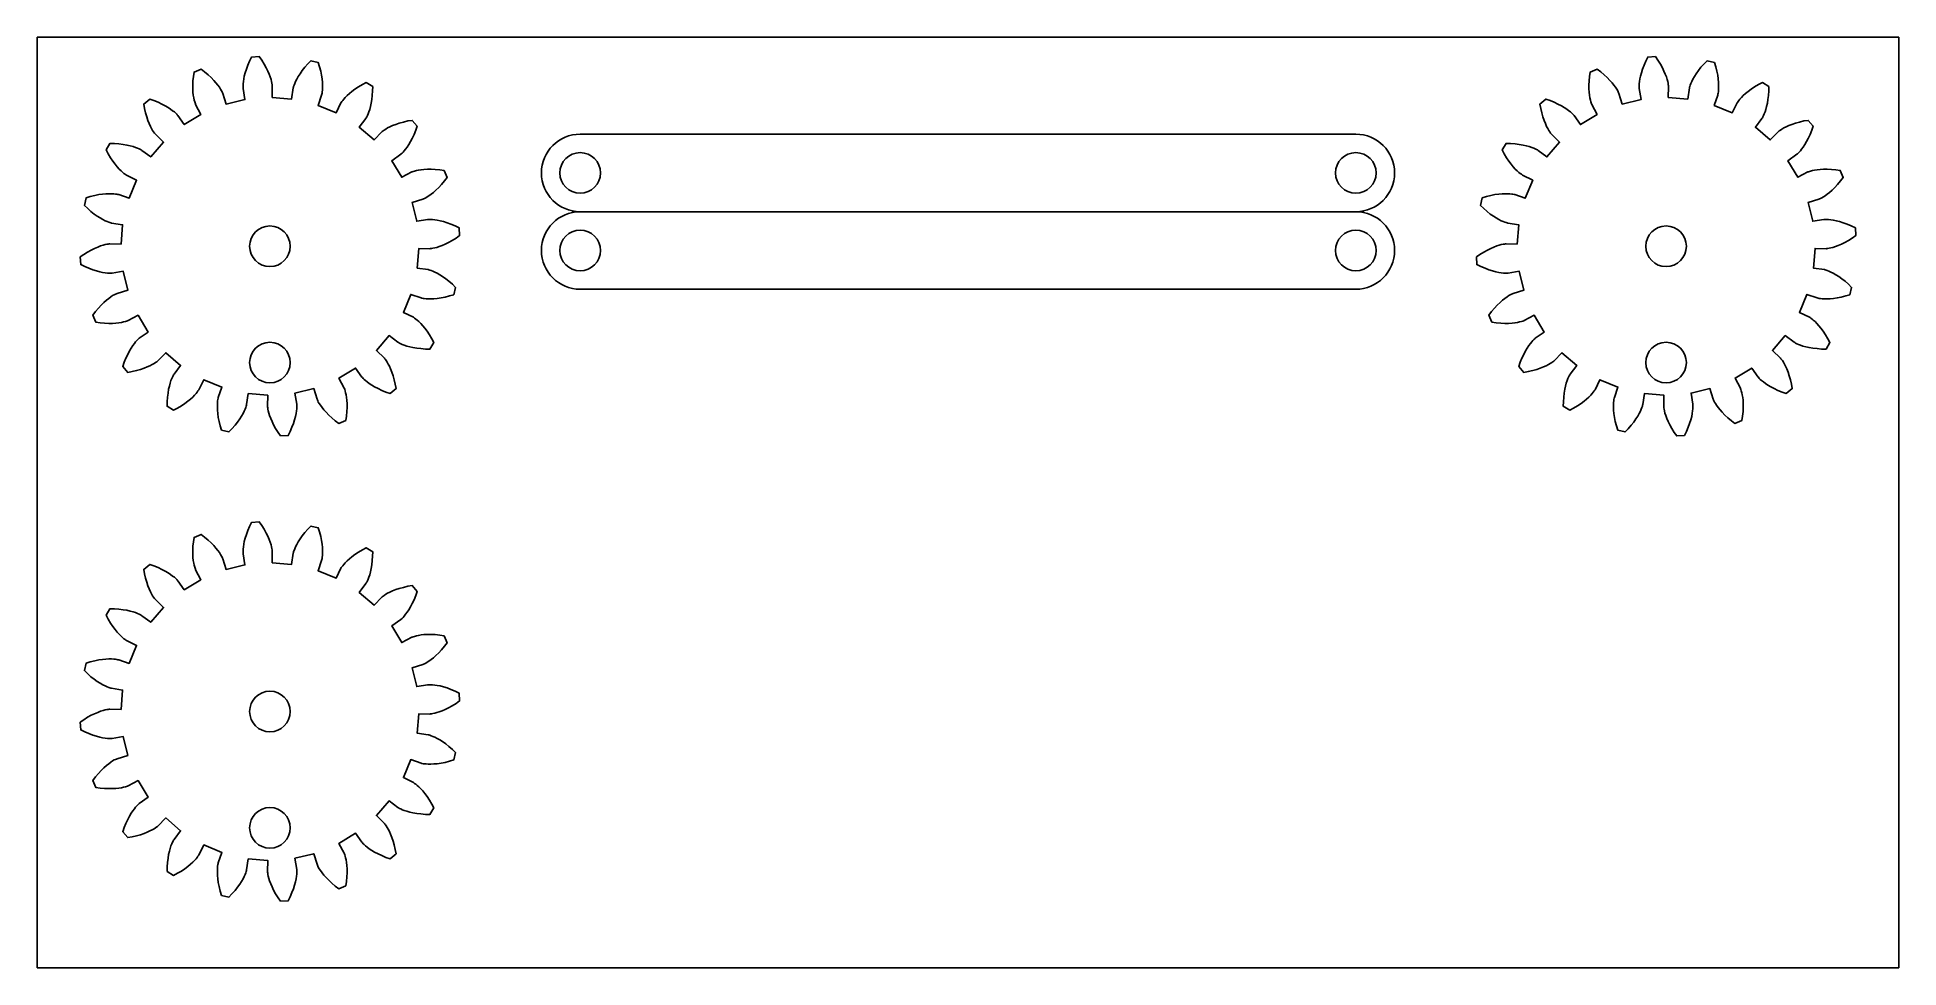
# Model space of a CAD drawing. Header units: inches. Extents: x 0 to 12, y 0 to 6.
import ezdxf

# ---------------------------------------------------------------- set-up
doc = ezdxf.new("R2010")
doc.units = ezdxf.units.IN
doc.header["$MEASUREMENT"] = 0
doc.layers.add('laser$acrylic', color=7, linetype='Continuous', true_color=0x000000)

msp = doc.modelspace()

# ---------------------------------------------------------------- linework, layer by layer
at = {"layer": 'laser$acrylic'}
for p, q in [((8.5, 5.375), (3.5, 5.375)), ((3.5, 4.875), (8.5, 4.875)), ((8.5, 4.875), (3.5, 4.875)), ((3.5, 4.375), (8.5, 4.375))]:
    msp.add_line(p, q, dxfattribs=at)
for points in [[(0, 0), (12, 0), (12, 6), (0, 6)], [(1.514, 5.612), (1.515, 5.683), (1.515, 5.688), (1.514, 5.694), (1.513, 5.703), (1.511, 5.714), (1.507, 5.728), (1.502, 5.744), (1.495, 5.762), (1.486, 5.782), (1.476, 5.803), (1.463, 5.827), (1.447, 5.852), (1.431, 5.875), (1.382, 5.872), (1.369, 5.846), (1.358, 5.819), (1.348, 5.794), (1.341, 5.77), (1.335, 5.749), (1.331, 5.731), (1.329, 5.714), (1.327, 5.7), (1.327, 5.689), (1.327, 5.68), (1.327, 5.673), (1.327, 5.669), (1.339, 5.598), (1.217, 5.569), (1.196, 5.637), (1.194, 5.642), (1.192, 5.647), (1.188, 5.655), (1.182, 5.665), (1.174, 5.677), (1.164, 5.691), (1.152, 5.706), (1.138, 5.722), (1.121, 5.74), (1.101, 5.758), (1.079, 5.777), (1.056, 5.794), (1.011, 5.775), (1.007, 5.747), (1.004, 5.718), (1.003, 5.691), (1.003, 5.667), (1.004, 5.645), (1.006, 5.626), (1.009, 5.609), (1.012, 5.595), (1.015, 5.584), (1.018, 5.576), (1.02, 5.57), (1.021, 5.566), (1.055, 5.502), (0.948, 5.437), (0.907, 5.495), (0.903, 5.499), (0.899, 5.503), (0.893, 5.51), (0.884, 5.518), (0.873, 5.526), (0.86, 5.536), (0.844, 5.547), (0.825, 5.558), (0.803, 5.569), (0.779, 5.581), (0.752, 5.592), (0.725, 5.601), (0.687, 5.569), (0.692, 5.541), (0.699, 5.512), (0.706, 5.486), (0.714, 5.463), (0.722, 5.443), (0.73, 5.425), (0.737, 5.411), (0.744, 5.398), (0.75, 5.389), (0.756, 5.381), (0.76, 5.376), (0.762, 5.374), (0.814, 5.323), (0.732, 5.228), (0.675, 5.27), (0.671, 5.273), (0.665, 5.276), (0.657, 5.28), (0.647, 5.285), (0.634, 5.29), (0.618, 5.295), (0.599, 5.3), (0.578, 5.305), (0.554, 5.309), (0.527, 5.312), (0.498, 5.314), (0.469, 5.315), (0.444, 5.273), (0.457, 5.248), (0.472, 5.223), (0.487, 5.2), (0.502, 5.181), (0.515, 5.164), (0.528, 5.15), (0.54, 5.138), (0.551, 5.128), (0.559, 5.121), (0.567, 5.116), (0.572, 5.112), (0.575, 5.11), (0.64, 5.078), (0.592, 4.962), (0.525, 4.985), (0.52, 4.986), (0.513, 4.988), (0.505, 4.989), (0.493, 4.99), (0.479, 4.991), (0.462, 4.991), (0.443, 4.99), (0.421, 4.988), (0.397, 4.985), (0.371, 4.979), (0.342, 4.972), (0.315, 4.964), (0.304, 4.916), (0.324, 4.897), (0.346, 4.877), (0.367, 4.86), (0.387, 4.846), (0.405, 4.835), (0.422, 4.825), (0.437, 4.817), (0.45, 4.812), (0.461, 4.807), (0.469, 4.805), (0.475, 4.803), (0.479, 4.802), (0.55, 4.791), (0.54, 4.666), (0.469, 4.667), (0.464, 4.667), (0.458, 4.666), (0.449, 4.665), (0.438, 4.663), (0.424, 4.659), (0.408, 4.654), (0.39, 4.647), (0.37, 4.638), (0.348, 4.628), (0.325, 4.615), (0.3, 4.599), (0.277, 4.583), (0.28, 4.534), (0.306, 4.521), (0.333, 4.51), (0.358, 4.5), (0.381, 4.493), (0.403, 4.487), (0.421, 4.483), (0.438, 4.481), (0.452, 4.479), (0.463, 4.479), (0.472, 4.479), (0.479, 4.479), (0.483, 4.479), (0.554, 4.491), (0.583, 4.369), (0.515, 4.348), (0.51, 4.346), (0.504, 4.344), (0.496, 4.34), (0.486, 4.334), (0.475, 4.326), (0.461, 4.316), (0.446, 4.304), (0.43, 4.29), (0.412, 4.273), (0.394, 4.253), (0.375, 4.231), (0.358, 4.208), (0.377, 4.163), (0.405, 4.159), (0.434, 4.156), (0.461, 4.155), (0.485, 4.155), (0.507, 4.156), (0.526, 4.158), (0.543, 4.161), (0.556, 4.164), (0.568, 4.167), (0.576, 4.169), (0.582, 4.172), (0.586, 4.173), (0.65, 4.207), (0.715, 4.099), (0.657, 4.059), (0.653, 4.055), (0.648, 4.051), (0.642, 4.045), (0.634, 4.036), (0.626, 4.025), (0.616, 4.012), (0.605, 3.996), (0.594, 3.977), (0.583, 3.955), (0.571, 3.931), (0.56, 3.904), (0.551, 3.877), (0.583, 3.839), (0.611, 3.844), (0.64, 3.851), (0.666, 3.858), (0.689, 3.866), (0.709, 3.874), (0.726, 3.882), (0.741, 3.889), (0.753, 3.896), (0.763, 3.902), (0.77, 3.908), (0.776, 3.912), (0.778, 3.914), (0.829, 3.966), (0.924, 3.884), (0.882, 3.827), (0.879, 3.823), (0.876, 3.817), (0.872, 3.809), (0.867, 3.799), (0.862, 3.786), (0.857, 3.77), (0.852, 3.751), (0.847, 3.73), (0.843, 3.706), (0.84, 3.679), (0.838, 3.65), (0.837, 3.621), (0.879, 3.596), (0.904, 3.609), (0.929, 3.624), (0.952, 3.639), (0.971, 3.654), (0.988, 3.667), (1.002, 3.68), (1.014, 3.692), (1.024, 3.702), (1.031, 3.711), (1.036, 3.719), (1.04, 3.724), (1.042, 3.727), (1.074, 3.792), (1.19, 3.744), (1.167, 3.677), (1.166, 3.672), (1.164, 3.665), (1.163, 3.656), (1.162, 3.645), (1.161, 3.631), (1.161, 3.614), (1.162, 3.595), (1.164, 3.573), (1.167, 3.549), (1.172, 3.523), (1.18, 3.494), (1.188, 3.467), (1.236, 3.455), (1.255, 3.476), (1.275, 3.498), (1.292, 3.519), (1.306, 3.539), (1.317, 3.557), (1.327, 3.574), (1.335, 3.589), (1.34, 3.602), (1.344, 3.612), (1.347, 3.621), (1.349, 3.627), (1.35, 3.631), (1.36, 3.702), (1.486, 3.692), (1.485, 3.621), (1.485, 3.616), (1.486, 3.61), (1.487, 3.601), (1.489, 3.59), (1.493, 3.576), (1.498, 3.56), (1.505, 3.542), (1.514, 3.522), (1.524, 3.5), (1.537, 3.477), (1.553, 3.452), (1.569, 3.429), (1.618, 3.432), (1.631, 3.458), (1.642, 3.485), (1.652, 3.51), (1.659, 3.533), (1.665, 3.554), (1.669, 3.573), (1.671, 3.59), (1.673, 3.604), (1.673, 3.615), (1.673, 3.624), (1.673, 3.631), (1.673, 3.634), (1.661, 3.706), (1.783, 3.735), (1.804, 3.667), (1.806, 3.662), (1.808, 3.656), (1.812, 3.648), (1.818, 3.638), (1.826, 3.627), (1.836, 3.613), (1.848, 3.598), (1.862, 3.582), (1.879, 3.564), (1.899, 3.546), (1.921, 3.527), (1.944, 3.51), (1.989, 3.529), (1.993, 3.557), (1.996, 3.586), (1.997, 3.613), (1.997, 3.637), (1.996, 3.659), (1.994, 3.678), (1.991, 3.695), (1.988, 3.708), (1.985, 3.72), (1.982, 3.728), (1.98, 3.734), (1.979, 3.738), (1.945, 3.802), (2.052, 3.867), (2.093, 3.809), (2.097, 3.805), (2.101, 3.8), (2.107, 3.794), (2.116, 3.786), (2.127, 3.777), (2.14, 3.768), (2.156, 3.757), (2.175, 3.746), (2.197, 3.735), (2.221, 3.723), (2.248, 3.712), (2.275, 3.703), (2.313, 3.735), (2.308, 3.763), (2.301, 3.792), (2.294, 3.817), (2.286, 3.841), (2.278, 3.861), (2.27, 3.878), (2.263, 3.893), (2.256, 3.905), (2.25, 3.915), (2.244, 3.922), (2.24, 3.927), (2.238, 3.93), (2.186, 3.981), (2.268, 4.076), (2.325, 4.034), (2.329, 4.031), (2.335, 4.028), (2.343, 4.024), (2.353, 4.019), (2.366, 4.014), (2.382, 4.009), (2.401, 4.004), (2.422, 3.999), (2.446, 3.995), (2.473, 3.992), (2.502, 3.989), (2.531, 3.989), (2.556, 4.031), (2.543, 4.056), (2.528, 4.081), (2.513, 4.104), (2.498, 4.123), (2.485, 4.14), (2.472, 4.154), (2.46, 4.166), (2.449, 4.176), (2.441, 4.183), (2.433, 4.188), (2.428, 4.192), (2.425, 4.194), (2.36, 4.226), (2.408, 4.342), (2.475, 4.319), (2.48, 4.317), (2.487, 4.316), (2.495, 4.315), (2.507, 4.314), (2.521, 4.313), (2.538, 4.313), (2.557, 4.314), (2.579, 4.316), (2.603, 4.319), (2.629, 4.324), (2.658, 4.332), (2.685, 4.34), (2.696, 4.387), (2.676, 4.407), (2.654, 4.427), (2.633, 4.443), (2.613, 4.458), (2.595, 4.469), (2.578, 4.479), (2.563, 4.486), (2.55, 4.492), (2.539, 4.496), (2.531, 4.499), (2.525, 4.501), (2.521, 4.502), (2.45, 4.512), (2.46, 4.638), (2.531, 4.636), (2.536, 4.637), (2.542, 4.637), (2.551, 4.639), (2.562, 4.641), (2.576, 4.645), (2.592, 4.65), (2.61, 4.657), (2.63, 4.665), (2.652, 4.676), (2.675, 4.689), (2.7, 4.705), (2.723, 4.721), (2.72, 4.77), (2.694, 4.783), (2.667, 4.794), (2.642, 4.804), (2.619, 4.811), (2.597, 4.817), (2.579, 4.82), (2.562, 4.823), (2.548, 4.825), (2.537, 4.825), (2.528, 4.825), (2.521, 4.825), (2.517, 4.825), (2.446, 4.813), (2.417, 4.935), (2.485, 4.956), (2.49, 4.958), (2.496, 4.96), (2.504, 4.964), (2.514, 4.97), (2.525, 4.978), (2.539, 4.987), (2.554, 4.999), (2.57, 5.014), (2.588, 5.031), (2.606, 5.051), (2.625, 5.073), (2.642, 5.096), (2.623, 5.141), (2.595, 5.145), (2.566, 5.148), (2.539, 5.149), (2.515, 5.149), (2.493, 5.148), (2.474, 5.146), (2.457, 5.143), (2.444, 5.14), (2.432, 5.137), (2.424, 5.134), (2.418, 5.132), (2.414, 5.131), (2.35, 5.097), (2.285, 5.204), (2.343, 5.245), (2.347, 5.248), (2.352, 5.253), (2.358, 5.259), (2.366, 5.268), (2.374, 5.279), (2.384, 5.292), (2.395, 5.308), (2.406, 5.327), (2.417, 5.348), (2.429, 5.373), (2.44, 5.4), (2.449, 5.427), (2.417, 5.464), (2.389, 5.46), (2.36, 5.453), (2.334, 5.446), (2.311, 5.438), (2.291, 5.43), (2.274, 5.422), (2.259, 5.415), (2.247, 5.408), (2.237, 5.401), (2.23, 5.396), (2.224, 5.392), (2.222, 5.39), (2.171, 5.338), (2.076, 5.42), (2.118, 5.477), (2.121, 5.481), (2.124, 5.486), (2.128, 5.495), (2.133, 5.505), (2.138, 5.518), (2.143, 5.534), (2.148, 5.553), (2.153, 5.574), (2.157, 5.598), (2.16, 5.625), (2.162, 5.654), (2.163, 5.682), (2.121, 5.708), (2.096, 5.695), (2.071, 5.68), (2.048, 5.665), (2.029, 5.65), (2.012, 5.637), (1.998, 5.624), (1.986, 5.612), (1.976, 5.601), (1.969, 5.592), (1.964, 5.585), (1.96, 5.58), (1.958, 5.577), (1.926, 5.512), (1.81, 5.56), (1.833, 5.627), (1.834, 5.632), (1.836, 5.639), (1.837, 5.647), (1.838, 5.659), (1.839, 5.673), (1.839, 5.69), (1.838, 5.709), (1.836, 5.731), (1.833, 5.755), (1.828, 5.781), (1.82, 5.81), (1.812, 5.837), (1.764, 5.848), (1.745, 5.828), (1.725, 5.806), (1.708, 5.785), (1.694, 5.765), (1.683, 5.747), (1.673, 5.73), (1.665, 5.715), (1.66, 5.702), (1.656, 5.691), (1.653, 5.683), (1.651, 5.677), (1.65, 5.673), (1.64, 5.601)], [(10.514, 5.612), (10.515, 5.683), (10.515, 5.688), (10.514, 5.694), (10.513, 5.703), (10.511, 5.714), (10.507, 5.728), (10.502, 5.744), (10.495, 5.762), (10.486, 5.782), (10.476, 5.803), (10.463, 5.827), (10.447, 5.852), (10.431, 5.875), (10.382, 5.872), (10.369, 5.846), (10.358, 5.819), (10.348, 5.794), (10.341, 5.77), (10.335, 5.749), (10.331, 5.731), (10.329, 5.714), (10.327, 5.7), (10.327, 5.689), (10.327, 5.68), (10.327, 5.673), (10.327, 5.669), (10.339, 5.598), (10.217, 5.569), (10.196, 5.637), (10.194, 5.642), (10.192, 5.647), (10.188, 5.655), (10.182, 5.665), (10.174, 5.677), (10.164, 5.691), (10.152, 5.706), (10.138, 5.722), (10.121, 5.74), (10.101, 5.758), (10.079, 5.777), (10.056, 5.794), (10.011, 5.775), (10.007, 5.747), (10.004, 5.718), (10.003, 5.691), (10.003, 5.667), (10.004, 5.645), (10.006, 5.626), (10.009, 5.609), (10.012, 5.595), (10.015, 5.584), (10.018, 5.576), (10.02, 5.57), (10.021, 5.566), (10.055, 5.502), (9.948, 5.437), (9.907, 5.495), (9.903, 5.499), (9.899, 5.503), (9.893, 5.51), (9.884, 5.518), (9.873, 5.526), (9.86, 5.536), (9.844, 5.547), (9.825, 5.558), (9.803, 5.569), (9.779, 5.581), (9.752, 5.592), (9.725, 5.601), (9.687, 5.569), (9.692, 5.541), (9.699, 5.512), (9.706, 5.486), (9.714, 5.463), (9.722, 5.443), (9.73, 5.425), (9.737, 5.411), (9.744, 5.398), (9.75, 5.389), (9.756, 5.381), (9.76, 5.376), (9.762, 5.374), (9.814, 5.323), (9.732, 5.228), (9.675, 5.27), (9.671, 5.273), (9.665, 5.276), (9.657, 5.28), (9.647, 5.285), (9.634, 5.29), (9.618, 5.295), (9.599, 5.3), (9.578, 5.305), (9.554, 5.309), (9.527, 5.312), (9.498, 5.314), (9.469, 5.315), (9.444, 5.273), (9.457, 5.248), (9.472, 5.223), (9.487, 5.2), (9.502, 5.181), (9.515, 5.164), (9.528, 5.15), (9.54, 5.138), (9.551, 5.128), (9.559, 5.121), (9.567, 5.116), (9.572, 5.112), (9.575, 5.11), (9.64, 5.078), (9.592, 4.962), (9.525, 4.985), (9.52, 4.986), (9.513, 4.988), (9.505, 4.989), (9.493, 4.99), (9.479, 4.991), (9.462, 4.991), (9.443, 4.99), (9.421, 4.988), (9.397, 4.985), (9.371, 4.979), (9.342, 4.972), (9.315, 4.964), (9.304, 4.916), (9.324, 4.897), (9.346, 4.877), (9.367, 4.86), (9.387, 4.846), (9.405, 4.835), (9.422, 4.825), (9.437, 4.817), (9.45, 4.812), (9.461, 4.807), (9.469, 4.805), (9.475, 4.803), (9.479, 4.802), (9.55, 4.791), (9.54, 4.666), (9.469, 4.667), (9.464, 4.667), (9.458, 4.666), (9.449, 4.665), (9.438, 4.663), (9.424, 4.659), (9.408, 4.654), (9.39, 4.647), (9.37, 4.638), (9.348, 4.628), (9.325, 4.615), (9.3, 4.599), (9.277, 4.583), (9.28, 4.534), (9.306, 4.521), (9.333, 4.51), (9.358, 4.5), (9.381, 4.493), (9.403, 4.487), (9.421, 4.483), (9.438, 4.481), (9.452, 4.479), (9.463, 4.479), (9.472, 4.479), (9.479, 4.479), (9.483, 4.479), (9.554, 4.491), (9.583, 4.369), (9.515, 4.348), (9.51, 4.346), (9.504, 4.344), (9.496, 4.34), (9.486, 4.334), (9.475, 4.326), (9.461, 4.316), (9.446, 4.304), (9.43, 4.29), (9.412, 4.273), (9.394, 4.253), (9.375, 4.231), (9.358, 4.208), (9.377, 4.163), (9.405, 4.159), (9.434, 4.156), (9.461, 4.155), (9.485, 4.155), (9.507, 4.156), (9.526, 4.158), (9.543, 4.161), (9.556, 4.164), (9.568, 4.167), (9.576, 4.169), (9.582, 4.172), (9.586, 4.173), (9.65, 4.207), (9.715, 4.099), (9.657, 4.059), (9.653, 4.055), (9.648, 4.051), (9.642, 4.045), (9.634, 4.036), (9.626, 4.025), (9.616, 4.012), (9.605, 3.996), (9.594, 3.977), (9.583, 3.955), (9.571, 3.931), (9.56, 3.904), (9.551, 3.877), (9.583, 3.839), (9.611, 3.844), (9.64, 3.851), (9.666, 3.858), (9.689, 3.866), (9.709, 3.874), (9.726, 3.882), (9.741, 3.889), (9.753, 3.896), (9.763, 3.902), (9.77, 3.908), (9.776, 3.912), (9.778, 3.914), (9.829, 3.966), (9.924, 3.884), (9.882, 3.827), (9.879, 3.823), (9.876, 3.817), (9.872, 3.809), (9.867, 3.799), (9.862, 3.786), (9.857, 3.77), (9.852, 3.751), (9.847, 3.73), (9.843, 3.706), (9.84, 3.679), (9.838, 3.65), (9.837, 3.621), (9.879, 3.596), (9.904, 3.609), (9.929, 3.624), (9.952, 3.639), (9.971, 3.654), (9.988, 3.667), (10.002, 3.68), (10.014, 3.692), (10.024, 3.702), (10.031, 3.711), (10.036, 3.719), (10.04, 3.724), (10.042, 3.727), (10.074, 3.792), (10.19, 3.744), (10.167, 3.677), (10.166, 3.672), (10.164, 3.665), (10.163, 3.656), (10.162, 3.645), (10.161, 3.631), (10.161, 3.614), (10.162, 3.595), (10.164, 3.573), (10.167, 3.549), (10.172, 3.523), (10.18, 3.494), (10.188, 3.467), (10.236, 3.455), (10.255, 3.476), (10.275, 3.498), (10.292, 3.519), (10.306, 3.539), (10.317, 3.557), (10.327, 3.574), (10.335, 3.589), (10.34, 3.602), (10.344, 3.612), (10.347, 3.621), (10.349, 3.627), (10.35, 3.631), (10.36, 3.702), (10.486, 3.692), (10.485, 3.621), (10.485, 3.616), (10.486, 3.61), (10.487, 3.601), (10.489, 3.59), (10.493, 3.576), (10.498, 3.56), (10.505, 3.542), (10.514, 3.522), (10.524, 3.5), (10.537, 3.477), (10.553, 3.452), (10.569, 3.429), (10.618, 3.432), (10.631, 3.458), (10.642, 3.485), (10.652, 3.51), (10.659, 3.533), (10.665, 3.554), (10.669, 3.573), (10.671, 3.59), (10.673, 3.604), (10.673, 3.615), (10.673, 3.624), (10.673, 3.631), (10.673, 3.634), (10.661, 3.706), (10.783, 3.735), (10.804, 3.667), (10.806, 3.662), (10.808, 3.656), (10.812, 3.648), (10.818, 3.638), (10.826, 3.627), (10.836, 3.613), (10.848, 3.598), (10.862, 3.582), (10.879, 3.564), (10.899, 3.546), (10.921, 3.527), (10.944, 3.51), (10.989, 3.529), (10.993, 3.557), (10.996, 3.586), (10.997, 3.613), (10.997, 3.637), (10.996, 3.659), (10.994, 3.678), (10.991, 3.695), (10.988, 3.708), (10.985, 3.72), (10.982, 3.728), (10.98, 3.734), (10.979, 3.738), (10.945, 3.802), (11.052, 3.867), (11.093, 3.809), (11.097, 3.805), (11.101, 3.8), (11.107, 3.794), (11.116, 3.786), (11.127, 3.777), (11.14, 3.768), (11.156, 3.757), (11.175, 3.746), (11.197, 3.735), (11.221, 3.723), (11.248, 3.712), (11.275, 3.703), (11.313, 3.735), (11.308, 3.763), (11.301, 3.792), (11.294, 3.817), (11.286, 3.841), (11.278, 3.861), (11.27, 3.878), (11.263, 3.893), (11.256, 3.905), (11.25, 3.915), (11.244, 3.922), (11.24, 3.927), (11.238, 3.93), (11.186, 3.981), (11.268, 4.076), (11.325, 4.034), (11.329, 4.031), (11.335, 4.028), (11.343, 4.024), (11.353, 4.019), (11.366, 4.014), (11.382, 4.009), (11.401, 4.004), (11.422, 3.999), (11.446, 3.995), (11.473, 3.992), (11.502, 3.989), (11.531, 3.989), (11.556, 4.031), (11.543, 4.056), (11.528, 4.081), (11.513, 4.104), (11.498, 4.123), (11.485, 4.14), (11.472, 4.154), (11.46, 4.166), (11.449, 4.176), (11.441, 4.183), (11.433, 4.188), (11.428, 4.192), (11.425, 4.194), (11.36, 4.226), (11.408, 4.342), (11.475, 4.319), (11.48, 4.317), (11.487, 4.316), (11.495, 4.315), (11.507, 4.314), (11.521, 4.313), (11.538, 4.313), (11.557, 4.314), (11.579, 4.316), (11.603, 4.319), (11.629, 4.324), (11.658, 4.332), (11.685, 4.34), (11.696, 4.387), (11.676, 4.407), (11.654, 4.427), (11.633, 4.443), (11.613, 4.458), (11.595, 4.469), (11.578, 4.479), (11.563, 4.486), (11.55, 4.492), (11.539, 4.496), (11.531, 4.499), (11.525, 4.501), (11.521, 4.502), (11.45, 4.512), (11.46, 4.638), (11.531, 4.636), (11.536, 4.637), (11.542, 4.637), (11.551, 4.639), (11.562, 4.641), (11.576, 4.645), (11.592, 4.65), (11.61, 4.657), (11.63, 4.665), (11.652, 4.676), (11.675, 4.689), (11.7, 4.705), (11.723, 4.721), (11.72, 4.77), (11.694, 4.783), (11.667, 4.794), (11.642, 4.804), (11.619, 4.811), (11.597, 4.817), (11.579, 4.82), (11.562, 4.823), (11.548, 4.825), (11.537, 4.825), (11.528, 4.825), (11.521, 4.825), (11.517, 4.825), (11.446, 4.813), (11.417, 4.935), (11.485, 4.956), (11.49, 4.958), (11.496, 4.96), (11.504, 4.964), (11.514, 4.97), (11.525, 4.978), (11.539, 4.987), (11.554, 4.999), (11.57, 5.014), (11.588, 5.031), (11.606, 5.051), (11.625, 5.073), (11.642, 5.096), (11.623, 5.141), (11.595, 5.145), (11.566, 5.148), (11.539, 5.149), (11.515, 5.149), (11.493, 5.148), (11.474, 5.146), (11.457, 5.143), (11.444, 5.14), (11.432, 5.137), (11.424, 5.134), (11.418, 5.132), (11.414, 5.131), (11.35, 5.097), (11.285, 5.204), (11.343, 5.245), (11.347, 5.248), (11.352, 5.253), (11.358, 5.259), (11.366, 5.268), (11.374, 5.279), (11.384, 5.292), (11.395, 5.308), (11.406, 5.327), (11.417, 5.348), (11.429, 5.373), (11.44, 5.4), (11.449, 5.427), (11.417, 5.464), (11.389, 5.46), (11.36, 5.453), (11.334, 5.446), (11.311, 5.438), (11.291, 5.43), (11.274, 5.422), (11.259, 5.415), (11.247, 5.408), (11.237, 5.401), (11.23, 5.396), (11.224, 5.392), (11.222, 5.39), (11.171, 5.338), (11.076, 5.42), (11.118, 5.477), (11.121, 5.481), (11.124, 5.486), (11.128, 5.495), (11.133, 5.505), (11.138, 5.518), (11.143, 5.534), (11.148, 5.553), (11.153, 5.574), (11.157, 5.598), (11.16, 5.625), (11.162, 5.654), (11.163, 5.682), (11.121, 5.708), (11.096, 5.695), (11.071, 5.68), (11.048, 5.665), (11.029, 5.65), (11.012, 5.637), (10.998, 5.624), (10.986, 5.612), (10.976, 5.601), (10.969, 5.592), (10.964, 5.585), (10.96, 5.58), (10.958, 5.577), (10.926, 5.512), (10.81, 5.56), (10.833, 5.627), (10.834, 5.632), (10.836, 5.639), (10.837, 5.647), (10.838, 5.659), (10.839, 5.673), (10.839, 5.69), (10.838, 5.709), (10.836, 5.731), (10.833, 5.755), (10.828, 5.781), (10.82, 5.81), (10.812, 5.837), (10.764, 5.848), (10.745, 5.828), (10.725, 5.806), (10.708, 5.785), (10.694, 5.765), (10.683, 5.747), (10.673, 5.73), (10.665, 5.715), (10.66, 5.702), (10.656, 5.691), (10.653, 5.683), (10.651, 5.677), (10.65, 5.673), (10.64, 5.601)], [(1.514, 2.612), (1.515, 2.683), (1.515, 2.688), (1.514, 2.694), (1.513, 2.703), (1.511, 2.714), (1.507, 2.728), (1.502, 2.744), (1.495, 2.762), (1.486, 2.782), (1.476, 2.803), (1.463, 2.827), (1.447, 2.852), (1.431, 2.875), (1.382, 2.872), (1.369, 2.846), (1.358, 2.819), (1.348, 2.794), (1.341, 2.77), (1.335, 2.749), (1.331, 2.731), (1.329, 2.714), (1.327, 2.7), (1.327, 2.689), (1.327, 2.68), (1.327, 2.673), (1.327, 2.669), (1.339, 2.598), (1.217, 2.569), (1.196, 2.637), (1.194, 2.642), (1.192, 2.647), (1.188, 2.655), (1.182, 2.665), (1.174, 2.677), (1.164, 2.691), (1.152, 2.706), (1.138, 2.722), (1.121, 2.74), (1.101, 2.758), (1.079, 2.777), (1.056, 2.794), (1.011, 2.775), (1.007, 2.747), (1.004, 2.718), (1.003, 2.691), (1.003, 2.667), (1.004, 2.645), (1.006, 2.626), (1.009, 2.609), (1.012, 2.595), (1.015, 2.584), (1.018, 2.576), (1.02, 2.57), (1.021, 2.566), (1.055, 2.502), (0.948, 2.437), (0.907, 2.495), (0.903, 2.499), (0.899, 2.503), (0.893, 2.51), (0.884, 2.518), (0.873, 2.526), (0.86, 2.536), (0.844, 2.547), (0.825, 2.558), (0.803, 2.569), (0.779, 2.581), (0.752, 2.592), (0.725, 2.601), (0.687, 2.569), (0.692, 2.541), (0.699, 2.512), (0.706, 2.486), (0.714, 2.463), (0.722, 2.443), (0.73, 2.425), (0.737, 2.411), (0.744, 2.398), (0.75, 2.389), (0.756, 2.381), (0.76, 2.376), (0.762, 2.374), (0.814, 2.323), (0.732, 2.228), (0.675, 2.27), (0.671, 2.273), (0.665, 2.276), (0.657, 2.28), (0.647, 2.285), (0.634, 2.29), (0.618, 2.295), (0.599, 2.3), (0.578, 2.305), (0.554, 2.309), (0.527, 2.312), (0.498, 2.314), (0.469, 2.315), (0.444, 2.273), (0.457, 2.248), (0.472, 2.223), (0.487, 2.2), (0.502, 2.181), (0.515, 2.164), (0.528, 2.15), (0.54, 2.138), (0.551, 2.128), (0.559, 2.121), (0.567, 2.116), (0.572, 2.112), (0.575, 2.11), (0.64, 2.078), (0.592, 1.962), (0.525, 1.985), (0.52, 1.986), (0.513, 1.988), (0.505, 1.989), (0.493, 1.99), (0.479, 1.991), (0.462, 1.991), (0.443, 1.99), (0.421, 1.988), (0.397, 1.985), (0.371, 1.979), (0.342, 1.972), (0.315, 1.964), (0.304, 1.916), (0.324, 1.897), (0.346, 1.877), (0.367, 1.86), (0.387, 1.846), (0.405, 1.835), (0.422, 1.825), (0.437, 1.817), (0.45, 1.812), (0.461, 1.807), (0.469, 1.805), (0.475, 1.803), (0.479, 1.802), (0.55, 1.791), (0.54, 1.666), (0.469, 1.667), (0.464, 1.667), (0.458, 1.666), (0.449, 1.665), (0.438, 1.663), (0.424, 1.659), (0.408, 1.654), (0.39, 1.647), (0.37, 1.638), (0.348, 1.628), (0.325, 1.615), (0.3, 1.599), (0.277, 1.583), (0.28, 1.534), (0.306, 1.521), (0.333, 1.51), (0.358, 1.5), (0.381, 1.493), (0.403, 1.487), (0.421, 1.483), (0.438, 1.481), (0.452, 1.479), (0.463, 1.479), (0.472, 1.479), (0.479, 1.479), (0.483, 1.479), (0.554, 1.491), (0.583, 1.369), (0.515, 1.348), (0.51, 1.346), (0.504, 1.344), (0.496, 1.34), (0.486, 1.334), (0.475, 1.326), (0.461, 1.316), (0.446, 1.304), (0.43, 1.29), (0.412, 1.273), (0.394, 1.253), (0.375, 1.231), (0.358, 1.208), (0.377, 1.163), (0.405, 1.159), (0.434, 1.156), (0.461, 1.155), (0.485, 1.155), (0.507, 1.156), (0.526, 1.158), (0.543, 1.161), (0.556, 1.164), (0.568, 1.167), (0.576, 1.169), (0.582, 1.172), (0.586, 1.173), (0.65, 1.207), (0.715, 1.099), (0.657, 1.059), (0.653, 1.055), (0.648, 1.051), (0.642, 1.045), (0.634, 1.036), (0.626, 1.025), (0.616, 1.012), (0.605, 0.996), (0.594, 0.977), (0.583, 0.955), (0.571, 0.931), (0.56, 0.904), (0.551, 0.877), (0.583, 0.839), (0.611, 0.844), (0.64, 0.851), (0.666, 0.858), (0.689, 0.866), (0.709, 0.874), (0.726, 0.882), (0.741, 0.889), (0.753, 0.896), (0.763, 0.902), (0.77, 0.908), (0.776, 0.912), (0.778, 0.914), (0.829, 0.966), (0.924, 0.884), (0.882, 0.827), (0.879, 0.823), (0.876, 0.817), (0.872, 0.809), (0.867, 0.799), (0.862, 0.786), (0.857, 0.77), (0.852, 0.751), (0.847, 0.73), (0.843, 0.706), (0.84, 0.679), (0.838, 0.65), (0.837, 0.621), (0.879, 0.596), (0.904, 0.609), (0.929, 0.624), (0.952, 0.639), (0.971, 0.654), (0.988, 0.667), (1.002, 0.68), (1.014, 0.692), (1.024, 0.702), (1.031, 0.711), (1.036, 0.719), (1.04, 0.724), (1.042, 0.727), (1.074, 0.792), (1.19, 0.744), (1.167, 0.677), (1.166, 0.672), (1.164, 0.665), (1.163, 0.656), (1.162, 0.645), (1.161, 0.631), (1.161, 0.614), (1.162, 0.595), (1.164, 0.573), (1.167, 0.549), (1.172, 0.523), (1.18, 0.494), (1.188, 0.467), (1.236, 0.455), (1.255, 0.476), (1.275, 0.498), (1.292, 0.519), (1.306, 0.539), (1.317, 0.557), (1.327, 0.574), (1.335, 0.589), (1.34, 0.602), (1.344, 0.612), (1.347, 0.621), (1.349, 0.627), (1.35, 0.631), (1.36, 0.702), (1.486, 0.692), (1.485, 0.621), (1.485, 0.616), (1.486, 0.61), (1.487, 0.601), (1.489, 0.59), (1.493, 0.576), (1.498, 0.56), (1.505, 0.542), (1.514, 0.522), (1.524, 0.5), (1.537, 0.477), (1.553, 0.452), (1.569, 0.429), (1.618, 0.432), (1.631, 0.458), (1.642, 0.485), (1.652, 0.51), (1.659, 0.533), (1.665, 0.554), (1.669, 0.573), (1.671, 0.59), (1.673, 0.604), (1.673, 0.615), (1.673, 0.624), (1.673, 0.631), (1.673, 0.634), (1.661, 0.706), (1.783, 0.735), (1.804, 0.667), (1.806, 0.662), (1.808, 0.656), (1.812, 0.648), (1.818, 0.638), (1.826, 0.627), (1.836, 0.613), (1.848, 0.598), (1.862, 0.582), (1.879, 0.564), (1.899, 0.546), (1.921, 0.527), (1.944, 0.51), (1.989, 0.529), (1.993, 0.557), (1.996, 0.586), (1.997, 0.613), (1.997, 0.637), (1.996, 0.659), (1.994, 0.678), (1.991, 0.695), (1.988, 0.708), (1.985, 0.72), (1.982, 0.728), (1.98, 0.734), (1.979, 0.738), (1.945, 0.802), (2.052, 0.867), (2.093, 0.809), (2.097, 0.805), (2.101, 0.8), (2.107, 0.794), (2.116, 0.786), (2.127, 0.777), (2.14, 0.768), (2.156, 0.757), (2.175, 0.746), (2.197, 0.735), (2.221, 0.723), (2.248, 0.712), (2.275, 0.703), (2.313, 0.735), (2.308, 0.763), (2.301, 0.792), (2.294, 0.817), (2.286, 0.841), (2.278, 0.861), (2.27, 0.878), (2.263, 0.893), (2.256, 0.905), (2.25, 0.915), (2.244, 0.922), (2.24, 0.927), (2.238, 0.93), (2.186, 0.981), (2.268, 1.076), (2.325, 1.034), (2.329, 1.031), (2.335, 1.028), (2.343, 1.024), (2.353, 1.019), (2.366, 1.014), (2.382, 1.009), (2.401, 1.004), (2.422, 0.999), (2.446, 0.995), (2.473, 0.992), (2.502, 0.989), (2.531, 0.989), (2.556, 1.031), (2.543, 1.056), (2.528, 1.081), (2.513, 1.104), (2.498, 1.123), (2.485, 1.14), (2.472, 1.154), (2.46, 1.166), (2.449, 1.176), (2.441, 1.183), (2.433, 1.188), (2.428, 1.192), (2.425, 1.194), (2.36, 1.226), (2.408, 1.342), (2.475, 1.319), (2.48, 1.317), (2.487, 1.316), (2.495, 1.315), (2.507, 1.314), (2.521, 1.313), (2.538, 1.313), (2.557, 1.314), (2.579, 1.316), (2.603, 1.319), (2.629, 1.324), (2.658, 1.332), (2.685, 1.34), (2.696, 1.387), (2.676, 1.407), (2.654, 1.427), (2.633, 1.443), (2.613, 1.458), (2.595, 1.469), (2.578, 1.479), (2.563, 1.486), (2.55, 1.492), (2.539, 1.496), (2.531, 1.499), (2.525, 1.501), (2.521, 1.502), (2.45, 1.512), (2.46, 1.638), (2.531, 1.636), (2.536, 1.637), (2.542, 1.637), (2.551, 1.639), (2.562, 1.641), (2.576, 1.645), (2.592, 1.65), (2.61, 1.657), (2.63, 1.665), (2.652, 1.676), (2.675, 1.689), (2.7, 1.705), (2.723, 1.721), (2.72, 1.77), (2.694, 1.783), (2.667, 1.794), (2.642, 1.804), (2.619, 1.811), (2.597, 1.817), (2.579, 1.82), (2.562, 1.823), (2.548, 1.825), (2.537, 1.825), (2.528, 1.825), (2.521, 1.825), (2.517, 1.825), (2.446, 1.813), (2.417, 1.935), (2.485, 1.956), (2.49, 1.958), (2.496, 1.96), (2.504, 1.964), (2.514, 1.97), (2.525, 1.978), (2.539, 1.987), (2.554, 1.999), (2.57, 2.014), (2.588, 2.031), (2.606, 2.051), (2.625, 2.073), (2.642, 2.096), (2.623, 2.141), (2.595, 2.145), (2.566, 2.148), (2.539, 2.149), (2.515, 2.149), (2.493, 2.148), (2.474, 2.146), (2.457, 2.143), (2.444, 2.14), (2.432, 2.137), (2.424, 2.134), (2.418, 2.132), (2.414, 2.131), (2.35, 2.097), (2.285, 2.204), (2.343, 2.245), (2.347, 2.248), (2.352, 2.253), (2.358, 2.259), (2.366, 2.268), (2.374, 2.279), (2.384, 2.292), (2.395, 2.308), (2.406, 2.327), (2.417, 2.348), (2.429, 2.373), (2.44, 2.4), (2.449, 2.427), (2.417, 2.464), (2.389, 2.46), (2.36, 2.453), (2.334, 2.446), (2.311, 2.438), (2.291, 2.43), (2.274, 2.422), (2.259, 2.415), (2.247, 2.408), (2.237, 2.401), (2.23, 2.396), (2.224, 2.392), (2.222, 2.39), (2.171, 2.338), (2.076, 2.42), (2.118, 2.477), (2.121, 2.481), (2.124, 2.486), (2.128, 2.495), (2.133, 2.505), (2.138, 2.518), (2.143, 2.534), (2.148, 2.553), (2.153, 2.574), (2.157, 2.598), (2.16, 2.625), (2.162, 2.654), (2.163, 2.682), (2.121, 2.708), (2.096, 2.695), (2.071, 2.68), (2.048, 2.665), (2.029, 2.65), (2.012, 2.637), (1.998, 2.624), (1.986, 2.612), (1.976, 2.601), (1.969, 2.592), (1.964, 2.585), (1.96, 2.58), (1.958, 2.577), (1.926, 2.512), (1.81, 2.56), (1.833, 2.627), (1.834, 2.632), (1.836, 2.639), (1.837, 2.647), (1.838, 2.659), (1.839, 2.673), (1.839, 2.69), (1.838, 2.709), (1.836, 2.731), (1.833, 2.755), (1.828, 2.781), (1.82, 2.81), (1.812, 2.837), (1.764, 2.848), (1.745, 2.828), (1.725, 2.806), (1.708, 2.785), (1.694, 2.765), (1.683, 2.747), (1.673, 2.73), (1.665, 2.715), (1.66, 2.702), (1.656, 2.691), (1.653, 2.683), (1.651, 2.677), (1.65, 2.673), (1.64, 2.601)]]:
    msp.add_lwpolyline(points, close=True, dxfattribs=at)
for centre in [(3.5, 5.125), (8.5, 5.125), (1.5, 4.652), (3.5, 4.625), (8.5, 4.625), (10.5, 4.652), (1.5, 3.902), (10.5, 3.902), (1.5, 1.652), (1.5, 0.902)]:
    msp.add_circle(centre, 0.131, dxfattribs=at)
for centre, start, end in [((3.5, 5.125), 90, 270), ((8.5, 5.125), 270, 90), ((3.5, 4.625), 90, 270), ((8.5, 4.625), 270, 90)]:
    msp.add_arc(centre, 0.25, start, end, dxfattribs=at)

doc.saveas('drawing.dxf')
